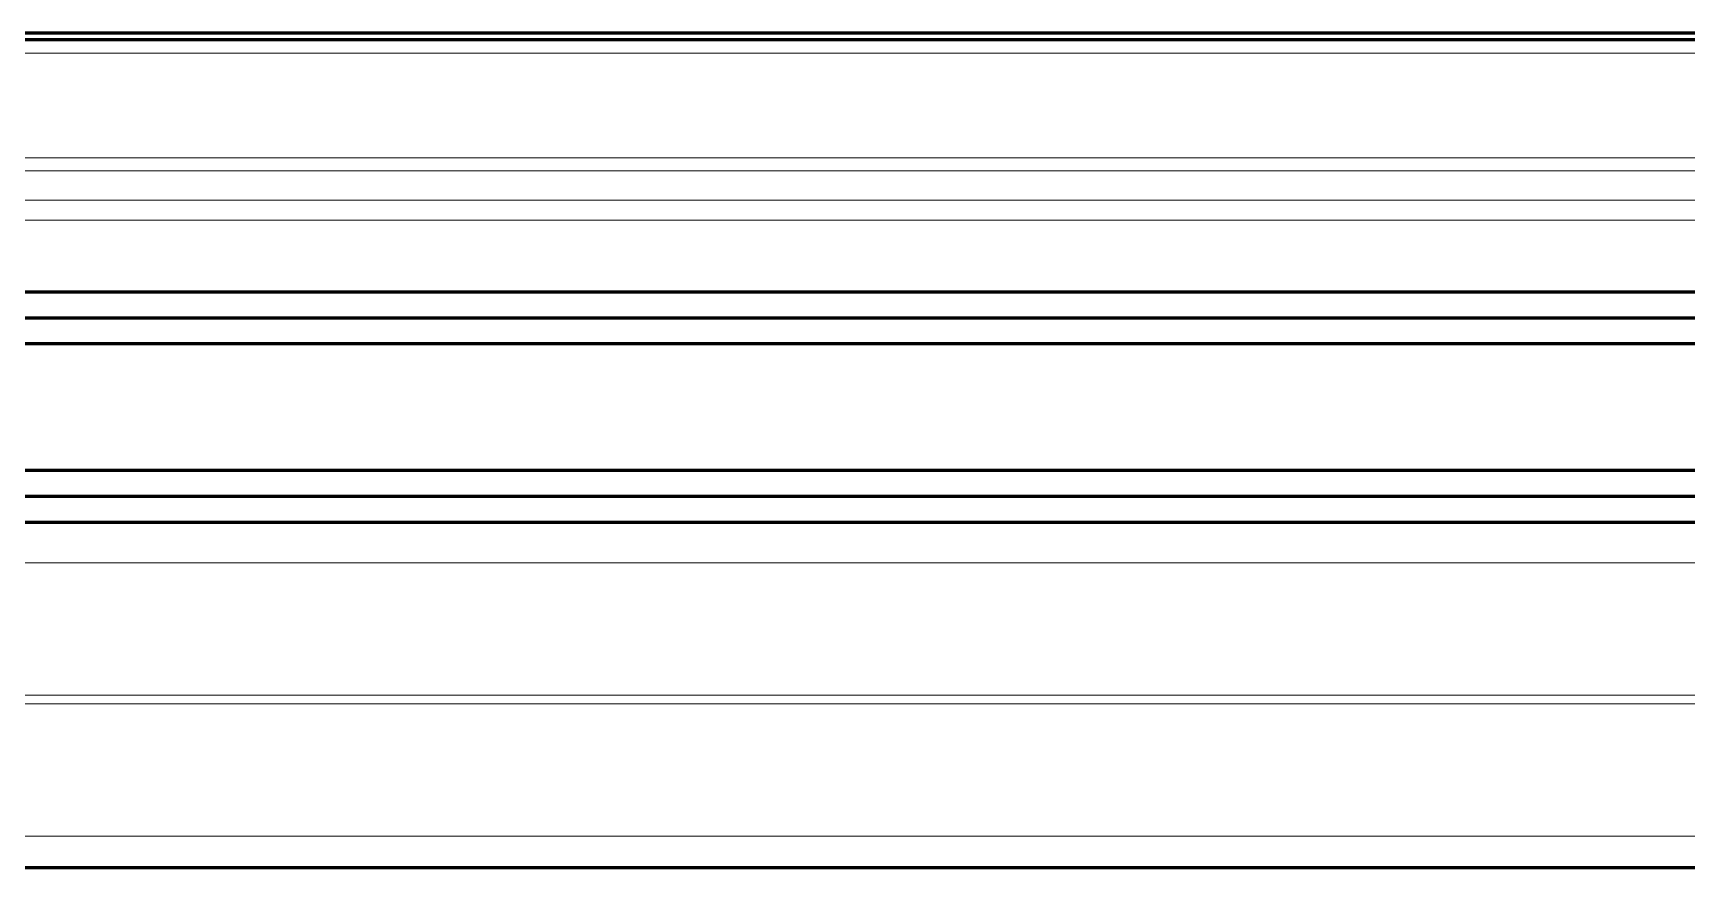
# Model space of a CAD drawing. Header units: millimetres. Extents: x 0 to 594, y 0 to 420.
# Drawn here: x 444.23 to 455.72, y 83.03 to 88.83 of the extents above; entities that cross this region are included whole.
import ezdxf

# ---------------------------------------------------------------- set-up
doc = ezdxf.new("R2010")
doc.units = ezdxf.units.MM
doc.linetypes.add('K5LT_BASIC', pattern=[0])
doc.linetypes.add('K5LT_THIN', pattern=[0])
doc.layers.add('Системный слой', color=7, linetype='Continuous')

msp = doc.modelspace()

# ---------------------------------------------------------------- linework, layer by layer
at = {"layer": 'Системный слой', "color": 5, "linetype": 'K5LT_BASIC', "lineweight": 60, "true_color": 0x0000ff}
for p, q in [((459.60572, 88.83038), (339.59919, 88.83038)), ((459.58044, 88.78238), (339.62394, 88.78238)), ((462.1026, 87.03038), (328.3026, 87.03038)), ((462.1026, 86.85038), (328.3026, 86.85038)), ((462.1026, 86.67038), (328.3026, 86.67038)), ((462.1026, 85.79038), (328.3026, 85.79038)), ((462.1026, 85.61038), (328.3026, 85.61038)), ((462.1026, 85.43038), (328.3026, 85.43038)), ((462.13118, 85.43038), (340.07401, 85.43038)), ((462.1026, 85.43038), (340.1026, 85.43038)), ((462.2504, 83.03038), (303.24294, 83.03038))]:
    msp.add_line(p, q, dxfattribs=at)
at = {"layer": 'Системный слой', "color": 7, "linetype": 'K5LT_THIN', "lineweight": 18}
for p, q in [((459.5726, 88.69038), (339.6314, 88.69038)), ((459.5726, 87.96249), (339.6314, 87.96249)), ((458.85397, 87.87247), (340.35122, 87.87247)), ((462.1026, 87.66847), (337.1026, 87.66847)), ((462.1026, 87.53148), (337.1026, 87.53148)), ((462.30111, 85.15038), (303.9013, 85.15038)), ((462.30111, 84.23038), (303.73248, 84.23038)), ((462.30111, 84.1709), (303.7158, 84.1709)), ((462.30111, 83.2509), (303.35887, 83.2509))]:
    msp.add_line(p, q, dxfattribs=at)

doc.saveas('drawing.dxf')
